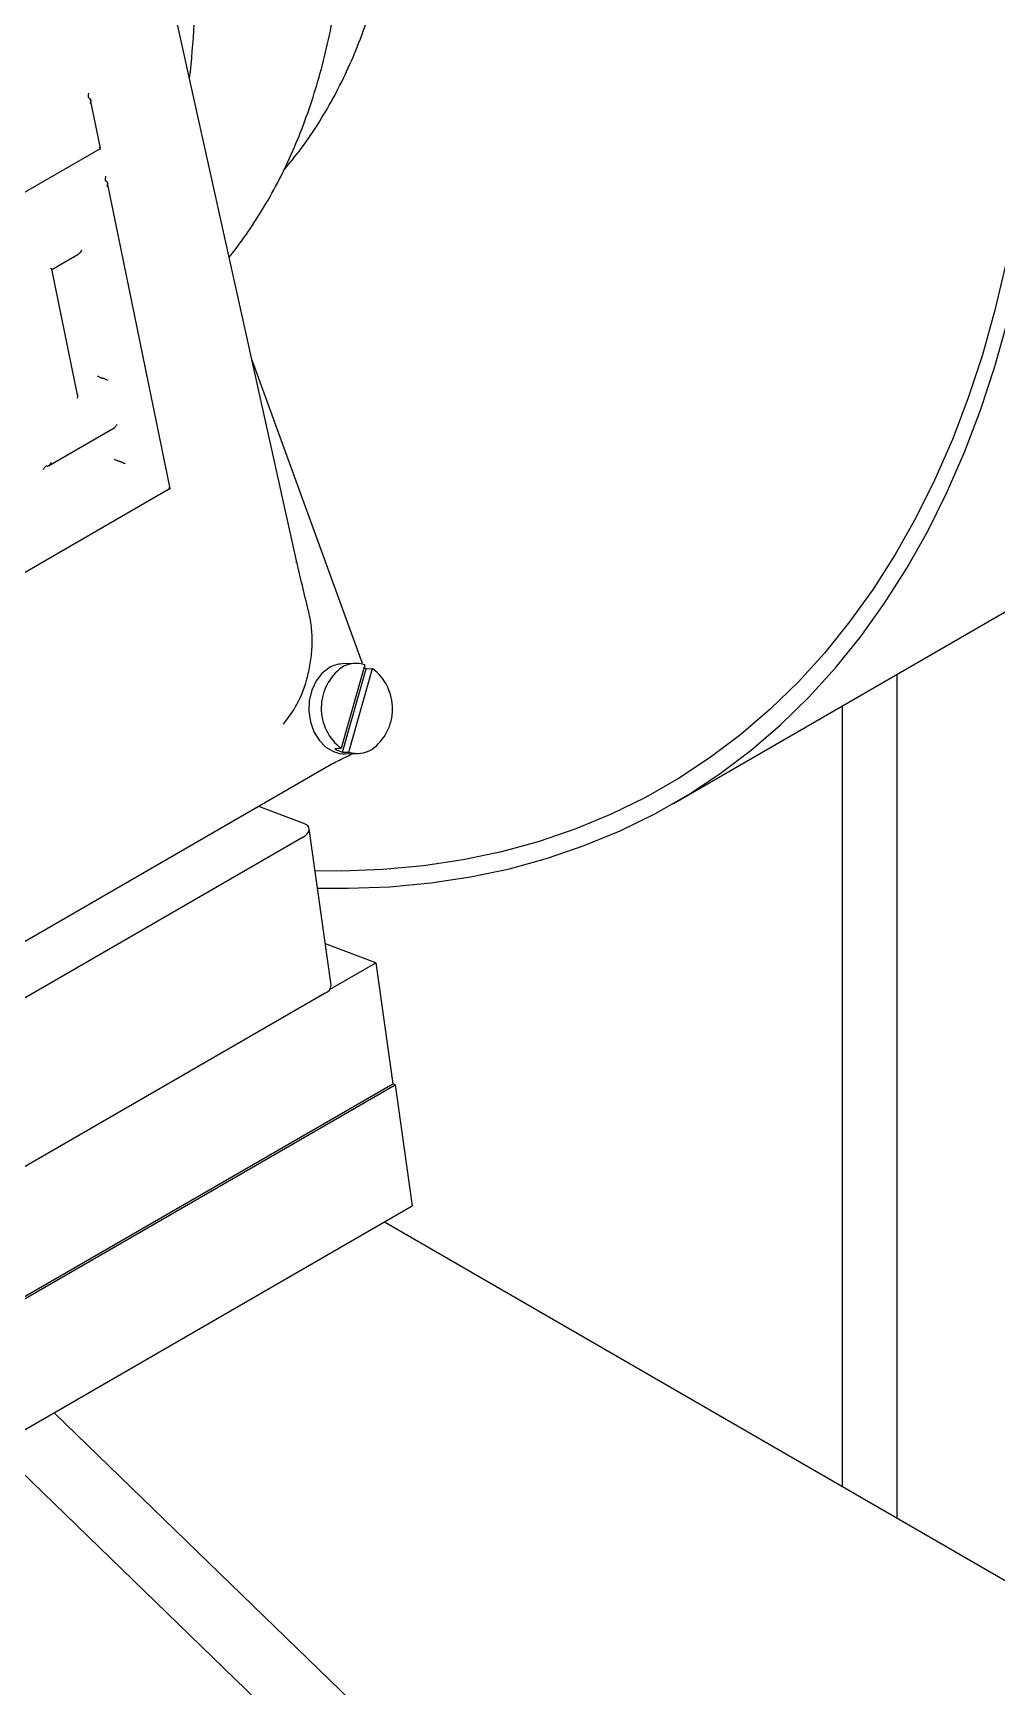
# Model space of a CAD drawing. Header units: millimetres. Extents: x 1293 to 41893, y 1011 to 26911.
# Drawn here: x 3975.8 to 4068.7, y 23083.4 to 23242.7 of the extents above; entities that cross this region are included whole.
import ezdxf

# ---------------------------------------------------------------- set-up
doc = ezdxf.new("R2010")
doc.units = ezdxf.units.MM
doc.header["$LTSCALE"] = 50
doc.layers.add('CAPA_1', color=7, linetype='Continuous')
doc.dimstyles.new('SLDDIMSTYLE3', dxfattribs={"dimtxt": 0.18, "dimasz": 100, "dimexe": 0, "dimexo": 0.0625, "dimgap": 0, "dimtad": 0, "dimtih": 1, "dimtoh": 1, "dimdec": 0, "dimrnd": 1e-09, "dimzin": 0, "dimdsep": 46, "dimtxsty": 'Standard', "dimsah": 1, "dimcen": 0.09, "dimadec": 0, "dimazin": 0, "dimtfac": 100, "dimtdec": 0, "dimtofl": 0, "dimtmove": 0, "dimatfit": 3, "dimfxl": 1, "dimfrac": 2, "dimtolj": 1, "dimtzin": 0, "dimarcsym": 0})

msp = doc.modelspace()

# ---------------------------------------------------------------- linework, layer by layer
at = {"color": 7, "linetype": 'Continuous', "lineweight": 25}
for p, q in [((4001.2353565, 23191.7024447), (3986.8965785, 23256.2805305)), ((3982.3028174, 23231.5763859), (3981.3484988, 23236.2437674)), ((3943.9267043, 23209.4146594), (3982.2988966, 23231.5664545)), ((3982.2185182, 23231.520053), (3982.2951471, 23231.475079)), ((3989.0008228, 23198.8177783), (3982.9842175, 23228.2437938)), ((3977.608628, 23219.9131371), (3980.2011802, 23221.4097856)), ((3979.7231548, 23221.1338274), (3979.6602021, 23221.0082748)), ((3980.083792, 23207.8367112), (3977.6125487, 23219.9230685)), ((4007.544313, 23181.9456111), (3996.9114315, 23211.1762662)), ((3977.3006289, 23201.0040595), (3983.6268776, 23204.6561251)), ((3983.0857639, 23204.254536), (3983.1542071, 23204.3832582)), ((4037.5021124, 23168.4811579), (4092.7153795, 23200.3550986)), ((3946.8575498, 23174.4839611), (3989.0293983, 23198.829251)), ((3988.9160401, 23198.7638107), (3988.9926689, 23198.7188367)), ((4001.1602822, 23191.6885262), (4001.1589375, 23191.7518525)), ((4007.7821643, 23181.8327945), (4005.4985627, 23173.7926098)), ((4006.8487587, 23181.9647865), (4005.6000822, 23181.9189467)), ((4005.6089602, 23173.413026), (4007.8925618, 23181.4532107)), ((4006.2332985, 23173.4359459), (4008.5169, 23181.4761306)), ((4007.8925618, 23181.4532107), (4008.5169, 23181.4761306)), ((4059.0254601, 23180.9063221), (4059.0254601, 23099.6862236)), ((4053.7570431, 23177.8649297), (4053.7570431, 23102.727616)), ((3941.1008008, 23135.6389816), (4004.5893803, 23172.2901584)), ((4004.8742245, 23173.7696899), (4005.4985627, 23173.7926098)), ((4005.6089602, 23173.413026), (4006.2332985, 23173.4359459)), ((4005.9180276, 23173.2581141), (4007.166704, 23173.3039539)), ((3997.5145523, 23168.2059471), (4001.8484218, 23166.5865022)), ((4004.5267533, 23150.9976853), (4002.4148031, 23166.0480226)), ((4001.8269368, 23165.2496707), (3969.3000248, 23146.4722841)), ((4008.8200723, 23153.1496245), (4003.9704891, 23154.9617771)), ((4004.4160555, 23150.6072398), (4008.8200723, 23153.1496245)), ((4008.8200723, 23153.1496245), (4010.457243, 23141.4826963)), ((4003.938887, 23150.1993334), (3971.4119751, 23131.4219468)), ((3845.4656607, 23046.2350833), (4010.457243, 23141.4826963)), ((3845.6977821, 23046.1483461), (4010.6893644, 23141.3959591)), ((4010.6893644, 23141.3959591), (4010.457243, 23141.4826963)), ((4010.6893644, 23141.3959591), (4012.3265351, 23129.7290309)), ((3847.3349529, 23034.4814179), (4012.3265351, 23129.7290309)), ((4009.6553439, 23128.186985), (4092.7153795, 23080.2374471)), ((3977.8199043, 23109.808777), (4047.639693, 23042.1940964)), ((3972.16305, 23106.5431445), (4041.9828387, 23038.928464))]:
    msp.add_line(p, q, dxfattribs=at)
at = {"color": 7, "linetype": 'Continuous', "lineweight": 25, "flags": 128}
for points in [[(4069.5392716, 23220.4407431), (4068.4899476, 23215.9952362), (4067.2802934, 23211.6903203), (4065.9119493, 23207.5318322), (4064.3867703, 23203.5254101), (4062.7068245, 23199.676486), (4060.8743896, 23195.9902785), (4058.8919501, 23192.4717854), (4056.7621937, 23189.1257773), (4054.4880082, 23185.9567907), (4052.0724769, 23182.9691224), (4049.5188749, 23180.1668232), (4046.8306644, 23177.5536924), (4044.0114904, 23175.133273), (4041.065175, 23172.9088469), (4037.9957131, 23170.8834298), (4034.8072662, 23169.059768), (4031.5041575, 23167.440334), (4028.0908653, 23166.0273235), (4024.5720177, 23164.8226524), (4020.9523854, 23163.827954), (4017.2368763, 23163.0445768), (4013.4305278, 23162.4735832), (4009.5385009, 23162.1157471), (4005.5660724, 23161.9715539), (4002.9840389, 23161.9914915)], [(4003.2156295, 23160.3411136), (4006.1808934, 23160.3126432), (4010.1915782, 23160.4600016), (4014.1210306, 23160.8230914), (4017.9639229, 23161.4014205), (4021.7150448, 23162.1942047), (4025.3693105, 23163.2003691), (4028.9217652, 23164.4185496), (4032.3675925, 23165.8470945), (4035.7021204, 23167.4840669), (4038.9208279, 23169.3272473), (4042.0193508, 23171.3741368), (4044.9934882, 23173.62196), (4047.8392076, 23176.0676693), (4050.5526507, 23178.7079488), (4053.1301384, 23181.5392186), (4055.5681762, 23184.55764), (4057.8634584, 23187.7591205), (4060.0128731, 23191.1393194), (4062.013506, 23194.6936539), (4063.8626446, 23198.4173047), (4065.5577817, 23202.3052232), (4067.096619, 23206.3521381), (4068.4770702, 23210.5525624), (4069.6972635, 23214.900801)], [(4004.3205333, 23181.5431431), (4003.6329958, 23181.0089068), (4003.0674927, 23180.2783434), (4002.6564833, 23179.3933865), (4002.4235593, 23178.4048322), (4002.3820905, 23177.3694227), (4002.534457, 23176.3465899), (4002.8719131, 23175.3950436), (4003.3750892, 23174.5694018), (4004.0151032, 23173.9170559), (4004.7552188, 23173.4754501)], [(4004.6211186, 23172.3103144), (4004.6009679, 23172.2970845), (4004.5893803, 23172.2901584)], [(4001.8269368, 23165.2496707), (4002.0760753, 23165.4189438), (4002.2621177, 23165.6017114), (4002.3779147, 23165.7909499), (4002.419016, 23165.9793869), (4002.3838424, 23166.1597809), (4002.2737454, 23166.3251994), (4002.092956, 23166.4692856), (4001.8484218, 23166.5865022)]]:
    msp.add_lwpolyline(points, dxfattribs=at)
at = {"color": 7, "linetype": 'Continuous', "lineweight": 25}
for centre, radius, start, end in [((3904.5385936, 23248.4647078), 86.9379112, 353.30266929, 0.184634659), ((4005.7123039, 23179.1706226), 2.7506143, 92.338245896, 120.396785654), ((4006.9455348, 23179.2616159), 2.7038691, 71.975758257, 120.59861515), ((4008.4204374, 23177.6646398), 4.8507698, 126.000243108, 232.961410473), ((4006.1334971, 23178.7931588), 3.1890727, 56.523750042, 60.441159468), ((4005.5950253, 23177.6041006), 4.8507698, 306.000243108, 52.961410473), ((4005.8263738, 23175.9870852), 2.7305098, 246.902859505, 271.923582083), ((4006.5516, 23176.2900038), 3.0274694, 236.354555083, 251.858653713), ((4007.0699279, 23176.0071244), 2.7038691, 251.975758257, 300.59861515), ((4003.6206581, 23151.0492748), 0.9075627, 290.526542473, 356.741319294)]:
    msp.add_arc(centre, radius, start, end, dxfattribs=at)
for points, knots in [([(3999.9253039, 23229.4042182), (4000.5062411, 23230.1093053), (4001.6720097, 23231.5242059), (4003.2568173, 23233.8515104), (4004.7207079, 23236.3281211), (4006.0459293, 23238.9606611), (4007.23232, 23241.7393509), (4008.2759833, 23244.6589885), (4009.1745192, 23247.7125036), (4009.9256776, 23250.8927908), (4010.5277446, 23254.1923225), (4010.9794387, 23257.6033466), (4011.2799075, 23261.1179131), (4011.4287366, 23264.7279028), (4011.4257705, 23268.4250756), (4011.2716802, 23272.2009452), (4010.9711126, 23275.9801338), (4010.6481402, 23278.7963709), (4010.4375201, 23280.3238502), (4010.3984752, 23280.6070154)], [0, 0, 0, 0, 0.0608410407, 0.12208990898, 0.18349830257, 0.24506364622, 0.30677421875, 0.36861209615, 0.43055608641, 0.4925842297, 0.55467564654, 0.61681170311, 0.6789765865, 0.74115743887, 0.80334382689, 0.86552652877, 0.92770071438, 0.98659710647, 1, 1, 1, 1]), ([(3994.7054086, 23221.111613), (3994.7363803, 23221.1473635), (3995.3808562, 23221.8912774), (3996.5199881, 23223.4948382), (3998.1091445, 23225.9302706), (3999.5495982, 23228.5400126), (4000.8565953, 23231.2953488), (4002.0219646, 23234.196774), (4003.0442505, 23237.2362898), (4003.9206812, 23240.4076214), (4004.6493726, 23243.7035631), (4005.2287336, 23247.1167896), (4005.657671, 23250.6396945), (4005.9353106, 23254.2645794), (4006.0617964, 23257.9833225), (4006.0352403, 23261.7886469), (4005.9014479, 23264.8033451), (4005.7745417, 23266.5475052), (4005.7430307, 23266.9805824)], [0, 0, 0, 0, 0.0034721956, 0.0722512838, 0.1411937898, 0.2103030377, 0.2795718512, 0.3489852012, 0.4185231379, 0.4881635134, 0.5578841797, 0.627664538, 0.6974864601, 0.767334695, 0.8371969037, 0.9070626339, 0.9769235312, 1, 1, 1, 1]), ([(3981.2244816, 23236.388539), (3981.2070221, 23236.4004188), (3981.1694159, 23236.4260068), (3981.1381366, 23236.503171), (3981.1210885, 23236.6517674), (3981.1617014, 23236.7831091), (3981.1906777, 23236.8768183)], [0, 0, 0, 0, 0.1486428929, 0.3201629685, 0.5149524084, 1, 1, 1, 1]), ([(3981.2436131, 23236.3815879), (3981.2399458, 23236.382667), (3981.2333912, 23236.3845956), (3981.2272061, 23236.3873331), (3981.2244816, 23236.388539)], [0, 0, 0, 0, 0.5595073742, 1, 1, 1, 1]), ([(3981.2436131, 23236.3815879), (3981.2472804, 23236.3805088), (3981.253835, 23236.3785801), (3981.2600201, 23236.3758426), (3981.2627446, 23236.3746367)], [0, 0, 0, 0, 0.5595073742, 1, 1, 1, 1]), ([(3981.2627446, 23236.3746367), (3981.2802041, 23236.3627569), (3981.3178103, 23236.3371689), (3981.3490895, 23236.2600047), (3981.3661377, 23236.1114083), (3981.3255248, 23235.9800666), (3981.2965485, 23235.8863574)], [0, 0, 0, 0, 0.1486428929, 0.3201629685, 0.5149524084, 1, 1, 1, 1]), ([(3982.2979301, 23231.5683691), (3982.2995157, 23231.5685203), (3982.3114764, 23231.5696613), (3982.2942491, 23231.5896537), (3982.2485722, 23231.6252983), (3982.187439, 23231.6599287), (3982.1572057, 23231.6770551)], [0, 0, 0, 0, 0.0415770162, 0.3136314187, 0.6605567313, 1, 1, 1, 1]), ([(3982.8795931, 23228.3803361), (3982.8596841, 23228.3894909), (3982.8167977, 23228.4092113), (3982.777868, 23228.4849643), (3982.7621478, 23228.594578), (3982.7761921, 23228.7309393), (3982.8099586, 23228.8277091), (3982.8266577, 23228.8755665)], [0, 0, 0, 0, 0.1467541849, 0.3161257458, 0.5102477616, 0.757793254, 1, 1, 1, 1]), ([(3982.9325285, 23227.8851057), (3982.9531504, 23227.946597), (3982.9941203, 23228.0687629), (3982.9955878, 23228.2188178), (3982.964655, 23228.311522), (3982.9284512, 23228.3602155), (3982.895276, 23228.3738776), (3982.8795931, 23228.3803361)], [0, 0, 0, 0, 0.3101202174, 0.6161207974, 0.7588957144, 0.8860223931, 1, 1, 1, 1]), ([(3980.4650698, 23221.7545229), (3980.4369111, 23221.6954282), (3980.3809679, 23221.5780238), (3980.2806558, 23221.4593245), (3980.2156904, 23221.4208178), (3980.2000902, 23221.4115711)], [0, 0, 0, 0, 0.4350598352, 0.8643403351, 1, 1, 1, 1]), ([(3977.6090044, 23219.9224125), (3977.6081576, 23219.9261851), (3977.6056466, 23219.9373732), (3977.5563963, 23219.9727527), (3977.4965393, 23220.0068667), (3977.466937, 23220.0237377)], [0, 0, 0, 0, 0.2045444759, 0.6066078336, 1, 1, 1, 1]), ([(3981.9812945, 23209.6562752), (3982.0239339, 23209.6339231), (3982.1086741, 23209.5895012), (3982.2455325, 23209.5280305), (3982.3538484, 23209.4842996), (3982.4266072, 23209.4573283), (3982.4660787, 23209.444948), (3982.4847184, 23209.4391017)], [0, 0, 0, 0, 0.3085299524, 0.6131640974, 0.7566459529, 0.885081107, 1, 1, 1, 1]), ([(3982.4847184, 23209.4391017), (3982.488767, 23209.4379158), (3982.4959911, 23209.4357998), (3982.5026899, 23209.4339805), (3982.5056345, 23209.4331808)], [0, 0, 0, 0, 0.56043707988, 1, 1, 1, 1]), ([(3982.5265506, 23209.4272599), (3982.5225019, 23209.4284458), (3982.5152778, 23209.4305618), (3982.508579, 23209.4323811), (3982.5056345, 23209.4331808)], [0, 0, 0, 0, 0.5604370799, 1, 1, 1, 1]), ([(3983.0299744, 23209.2100864), (3982.987335, 23209.2324385), (3982.9025948, 23209.2768604), (3982.7657364, 23209.3383312), (3982.6574206, 23209.382062), (3982.5846618, 23209.4090334), (3982.5451902, 23209.4214136), (3982.5265506, 23209.4272599)], [0, 0, 0, 0, 0.3085299524, 0.61316409738, 0.75664595288, 0.88508110701, 1, 1, 1, 1]), ([(3980.0817622, 23207.8363757), (3980.0860921, 23207.8092408), (3980.1035693, 23207.6997144), (3980.0626348, 23207.5739259), (3980.0318416, 23207.4793012)], [0, 0, 0, 0, 0.2477479995, 1, 1, 1, 1]), ([(3983.6259111, 23204.6580397), (3983.6307906, 23204.6600925), (3983.6675991, 23204.6755777), (3983.738219, 23204.7462833), (3983.8262397, 23204.8591099), (3983.8693241, 23204.9539038), (3983.8906315, 23205.0007841)], [0, 0, 0, 0, 0.0415770162, 0.3136314187, 0.6605567313, 1, 1, 1, 1]), ([(3977.1619491, 23200.9755944), (3977.1392674, 23200.9778603), (3977.0904083, 23200.9827412), (3977.0040244, 23200.9405908), (3976.9117266, 23200.8599419), (3976.823961, 23200.7433488), (3976.7808405, 23200.6490873), (3976.7595153, 23200.6024703)], [0, 0, 0, 0, 0.1467541849, 0.3161257458, 0.5102477616, 0.757793254, 1, 1, 1, 1]), ([(3977.1619491, 23200.9755944), (3977.1846308, 23200.9733285), (3977.2334898, 23200.9684476), (3977.3198738, 23201.010598), (3977.4121715, 23201.0912469), (3977.4999371, 23201.20784), (3977.5430576, 23201.3021015), (3977.5643829, 23201.3487185)], [0, 0, 0, 0, 0.1467541849, 0.3161257458, 0.5102477616, 0.757793254, 1, 1, 1, 1]), ([(3983.6172746, 23201.6550235), (3983.6623318, 23201.6314479), (3983.7518478, 23201.5846099), (3983.8978165, 23201.519668), (3984.0114688, 23201.4747169), (3984.0858776, 23201.4480785), (3984.1237235, 23201.4371129), (3984.1416145, 23201.4319291)], [0, 0, 0, 0, 0.3101202174, 0.6161207974, 0.7588957144, 0.8860223931, 1, 1, 1, 1]), ([(3984.1416145, 23201.4319291), (3984.1652633, 23201.4249332), (3984.2162057, 23201.4098634), (3984.3191418, 23201.3710604), (3984.43815, 23201.3210737), (3984.5614273, 23201.2639864), (3984.6313662, 23201.2270845), (3984.6659544, 23201.2088347)], [0, 0, 0, 0, 0.14675418489, 0.31612574581, 0.51024776164, 0.75779325401, 1, 1, 1, 1]), ([(3988.8547275, 23198.9208127), (3988.8920676, 23198.8993461), (3988.9662517, 23198.8566979), (3989.0090822, 23198.8189321), (3988.9968165, 23198.8116579), (3988.9929143, 23198.8093437)], [0, 0, 0, 0, 0.4086466843, 0.8118649055, 1, 1, 1, 1]), ([(4002.3261666, 23187.1238644), (4002.131397, 23187.901244), (4001.744204, 23189.4466383), (4001.3942798, 23190.9942663), (4001.2203779, 23191.7633911)], [0, 0, 0, 0, 0.5030299196, 1, 1, 1, 1]), ([(3999.9361403, 23176.1300095), (4000.3876059, 23176.734025), (4001.4301466, 23178.1288397), (4002.2092125, 23180.3264218), (4002.6091966, 23182.335498), (4002.7251281, 23183.9183374), (4002.6607015, 23185.5398937), (4002.4389018, 23186.5900809), (4002.3261666, 23187.1238644)], [0, 0, 0, 0, 0.1952320812, 0.4508370142, 0.5825385891, 0.7164644203, 0.8558860672, 1, 1, 1, 1]), ([(4004.6136843, 23172.3052555), (4004.9976102, 23172.4991506), (4005.6683603, 23172.8379013), (4006.330376, 23173.1501298), (4006.6134652, 23173.2836441)], [0, 0, 0, 0, 0.5723830226, 1, 1, 1, 1])]:
    msp.add_open_spline(points, degree=3, knots=knots, dxfattribs=at)

# ---------------------------------------------------------------- leaders
at = {"layer": 'CAPA_1'}
msp.add_leader([(4613.3411658, 23172.3653482), (2944.09302, 20990.7642905)], dimstyle='SLDDIMSTYLE3', dxfattribs=at)

doc.saveas('drawing.dxf')
